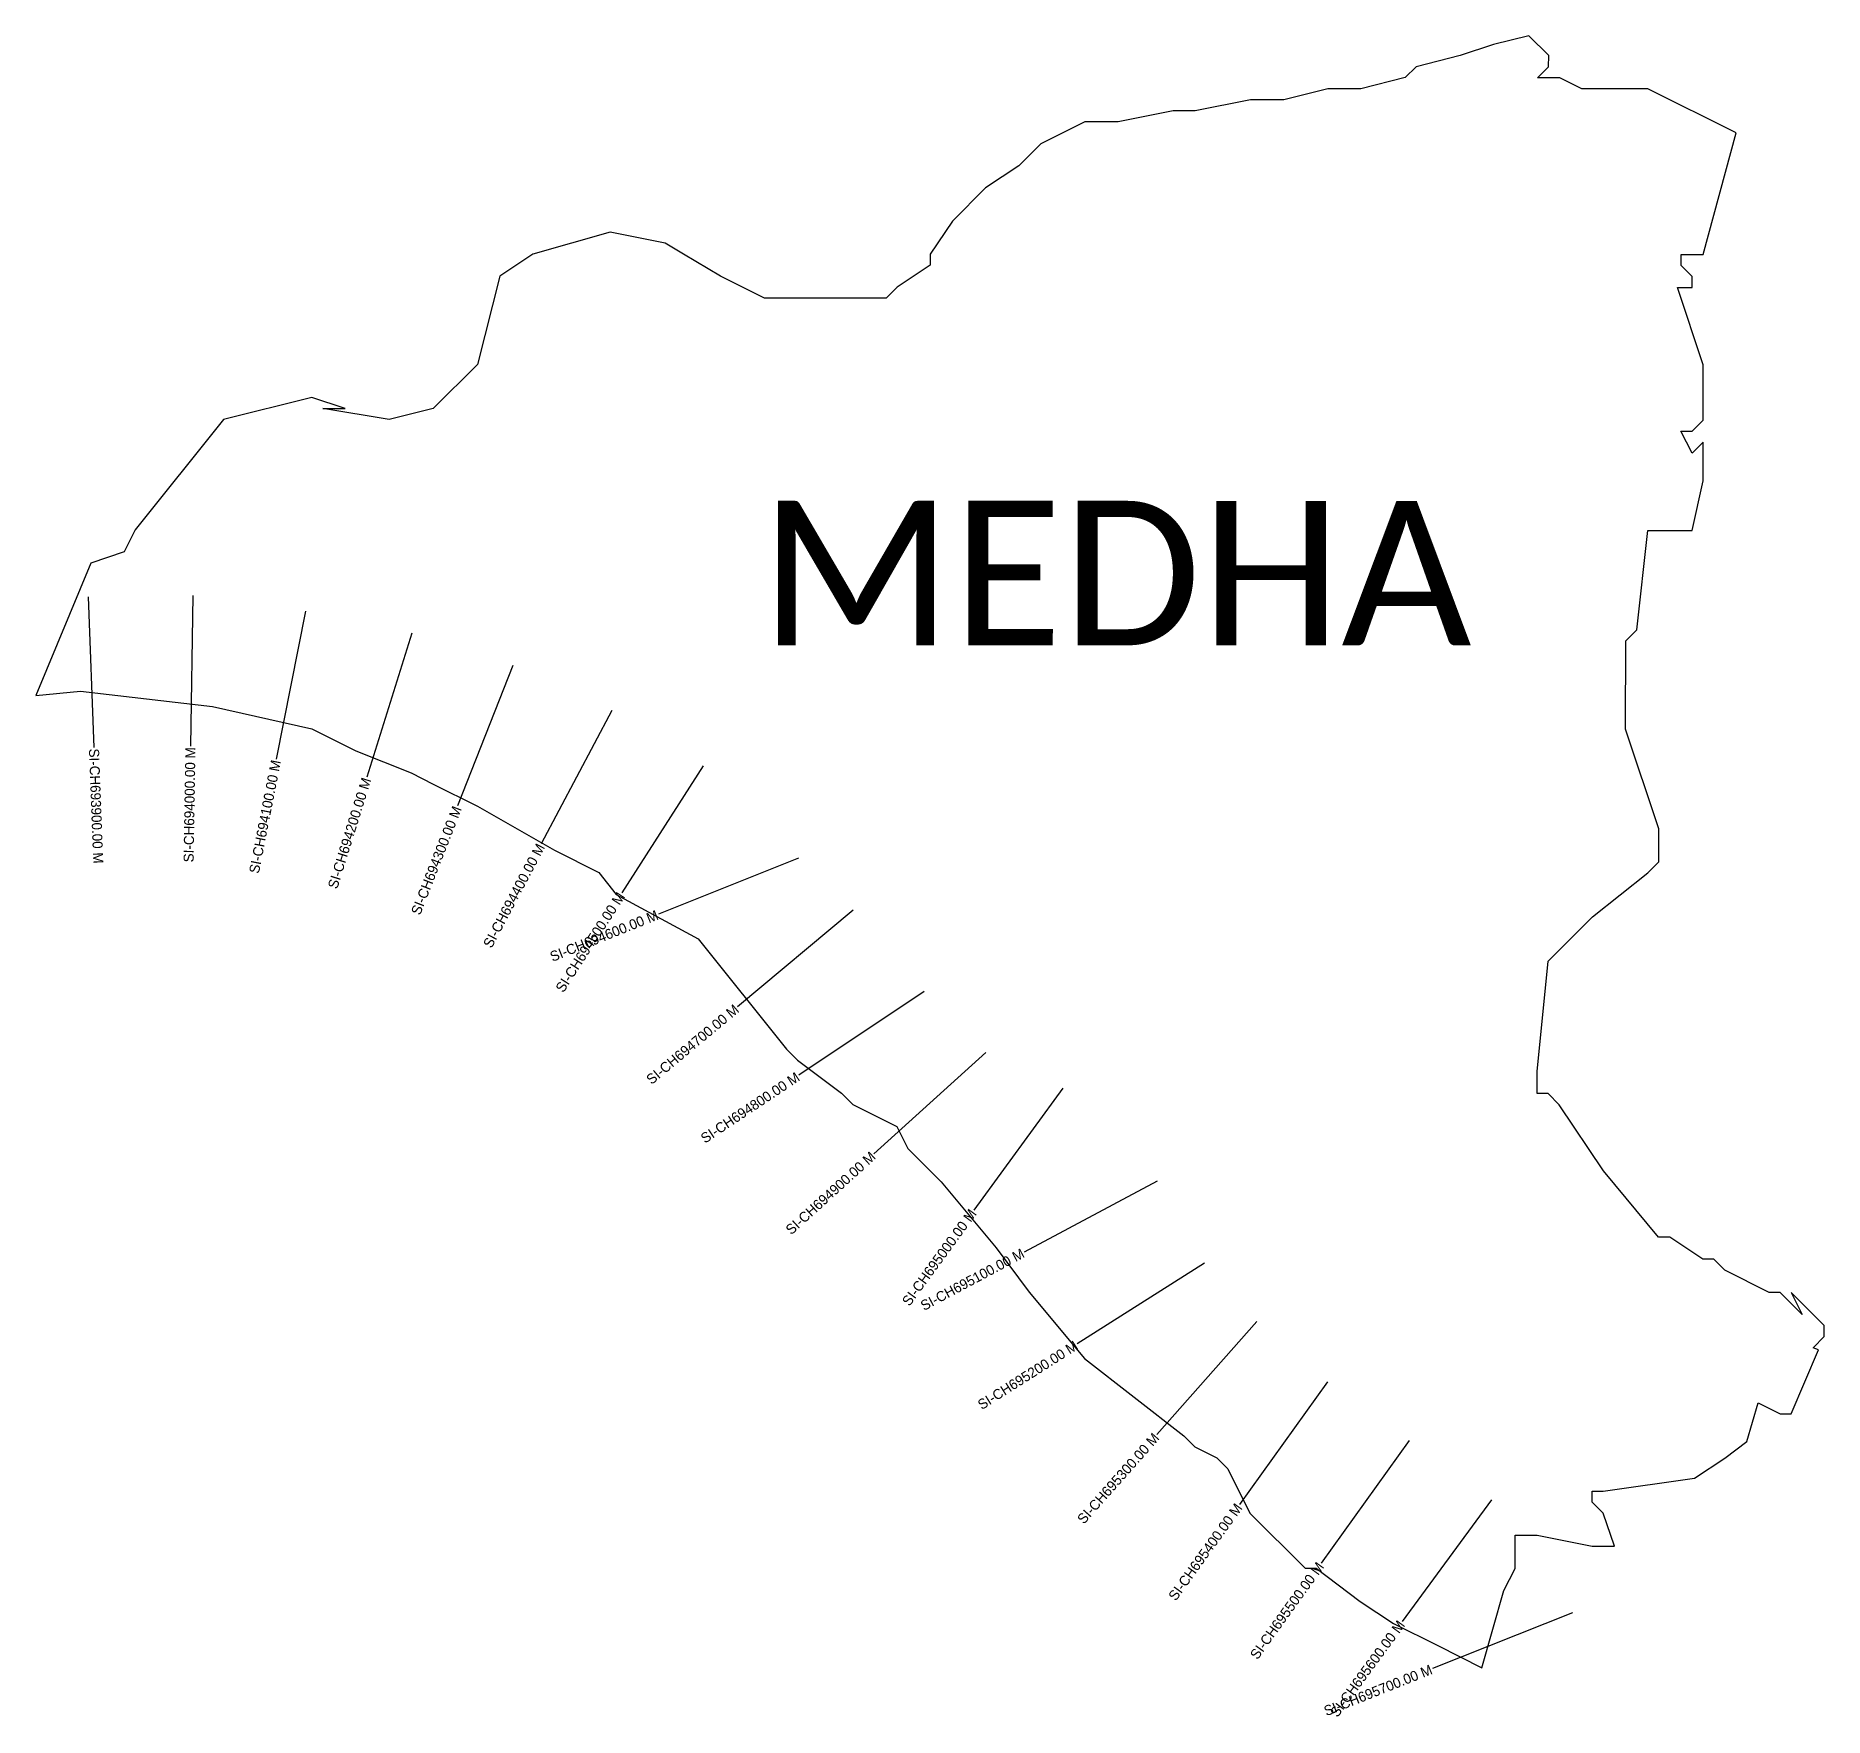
# Model space of a CAD drawing. Header units: metres. Extents: x 343167 to 344945, y 1761562 to 1763233.
import ezdxf
from ezdxf.enums import TextEntityAlignment as Align

# ---------------------------------------------------------------- set-up
doc = ezdxf.new("R2010")
doc.units = ezdxf.units.M
for name, color, linetype in [('CS', 134, 'Continuous'), ('CSMark', 6, 'Continuous'), ('VILLAGE BOUNDRY', 10, 'Continuous'), ('VILLAGE NAME', 250, 'Continuous')]:
    doc.layers.add(name, color=color, linetype=linetype)

msp = doc.modelspace()

# ---------------------------------------------------------------- linework, layer by layer
at = {"layer": 'CS'}
for p, q in [((343218.9, 1762675.7), (343224.6, 1762525.8)), ((343322.9, 1762677.1), (343320.5, 1762527.1)), ((343434.8, 1762661.3), (343405.9, 1762514.2)), ((343540.7, 1762639.4), (343496, 1762496.2)), ((343641, 1762607.3), (343586.2, 1762467.7)), ((343739.6, 1762562.5), (343669.4, 1762430)), ((343830.4, 1762507.5), (343749.4, 1762381.2)), ((343925.1, 1762415.9), (343785.9, 1762360.2)), ((343979.6, 1762364.2), (343864.5, 1762268)), ((344050.2, 1762283.3), (343925.4, 1762200.1)), ((344111.3, 1762222.7), (344000.1, 1762121.9)), ((344187.8, 1762187.1), (344099.4, 1762065.9)), ((344281.7, 1762094.8), (344149.4, 1762024.2)), ((344328.9, 1762013.2), (344202.2, 1761932.9)), ((344380.9, 1761955.1), (344281.5, 1761842.7)), ((344451.1, 1761895.1), (344363.6, 1761773.3)), ((344532.3, 1761836.7), (344444.8, 1761714.9)), ((344614.1, 1761777.8), (344525.3, 1761656.9)), ((344694.8, 1761665.5), (344555.5, 1761610))]:
    msp.add_line(p, q, dxfattribs=at)
at = {"layer": 'VILLAGE BOUNDRY', "ltscale": 0.1, "flags": 128}
msp.add_lwpolyline([(344813.6, 1762983.1), (344813.6, 1762994.1), (344802.6, 1763005), (344802.6, 1763016), (344824.6, 1763016), (344857.5, 1763136.8), (344769.7, 1763180.7), (344703.9, 1763180.7), (344681.9, 1763191.7), (344659.9, 1763191.7), (344670.9, 1763202.7), (344671, 1763213.7), (344651.2, 1763233.4), (344616.1, 1763224.7), (344583.1, 1763213.7), (344539.2, 1763202.7), (344528.2, 1763191.8), (344484.3, 1763180.8), (344451.4, 1763180.8), (344407.5, 1763169.9), (344374.5, 1763169.9), (344319.6, 1763158.9), (344297.7, 1763158.9), (344242.8, 1763148), (344209.8, 1763148), (344165.9, 1763126), (344144, 1763104.1), (344111, 1763082.1), (344078.1, 1763049.2), (344056.1, 1763016.3), (344056.1, 1763005.3), (344023.2, 1762983.4), (344012.2, 1762972.4), (343891.4, 1762972.4), (343847.5, 1762994.4), (343810.9, 1763016.4), (343792.6, 1763027.4), (343737.8, 1763038.3), (343660.9, 1763016.4), (343628, 1762994.5), (343606, 1762906.7), (343562, 1762862.8), (343518.1, 1762851.8), (343452.3, 1762862.8), (343474.2, 1762862.8), (343441.3, 1762873.8), (343353.5, 1762851.9), (343265.6, 1762742.1), (343254.6, 1762720.2), (343221.6, 1762709.2), (343166.7, 1762577.5), (343211.1, 1762581.8), (343342.4, 1762566.5), (343441.2, 1762544.5), (343485.1, 1762522.5), (343539.9, 1762500.5), (343561.9, 1762489.5), (343605.8, 1762467.5), (343682.6, 1762423.6), (343726.5, 1762401.6), (343743.9, 1762379.7), (343825.3, 1762335.7), (343913.1, 1762225.9), (343924.1, 1762214.9), (343968, 1762182), (343979, 1762171), (344022.9, 1762149), (344033.8, 1762127.1), (344066.8, 1762094.1), (344121.6, 1762028.3), (344154.5, 1761984.3), (344209.4, 1761918.4), (344308.2, 1761841.5), (344319.1, 1761830.6), (344341.1, 1761819.6), (344352.1, 1761808.6), (344374, 1761764.7), (344428.9, 1761709.8), (344439.9, 1761709.8), (344483.7, 1761676.8), (344516.7, 1761654.8), (344560.6, 1761632.9), (344604.5, 1761610.9), (344626.5, 1761687.7), (344637.5, 1761709.7), (344637.5, 1761742.6), (344659.4, 1761742.6), (344714.3, 1761731.6), (344736.3, 1761731.6), (344725.3, 1761764.6), (344714.3, 1761775.5), (344714.3, 1761786.5), (344725.3, 1761786.5), (344816.1, 1761799.4), (344846.1, 1761819.4), (344868, 1761835.8), (344879.1, 1761874.3), (344901, 1761863.3), (344912, 1761863.3), (344939.2, 1761926.9), (344933.9, 1761929.1), (344944.9, 1761940.1), (344944.9, 1761951), (344912, 1761984), (344923, 1761962.1), (344901, 1761984), (344890.1, 1761984), (344846.1, 1762006), (344835.2, 1762017), (344824.2, 1762017), (344791.3, 1762039), (344780.3, 1762039), (344725.4, 1762104.9), (344681.5, 1762170.7), (344670.6, 1762181.7), (344659.6, 1762181.7), (344659.6, 1762203.7), (344670.6, 1762313.5), (344714.5, 1762357.4), (344769.5, 1762401.3), (344780.4, 1762412.2), (344780.4, 1762423.2), (344780.4, 1762445.1), (344747.5, 1762544), (344747.6, 1762631.8), (344758.6, 1762642.8), (344769.6, 1762741.6), (344813.5, 1762741.5), (344824.5, 1762791), (344824.5, 1762829.4), (344813.5, 1762818.4), (344802.5, 1762840.4), (344813.5, 1762840.4), (344824.5, 1762851.3), (344824.5, 1762906.2), (344798.9, 1762983.1)], close=True, dxfattribs=at)

# ---------------------------------------------------------------- texts
at = {"layer": 'CSMark'}
msp.add_text('SI-CH693900.00 M', height=10, rotation=272.1552, dxfattribs=at).set_placement((343224.6, 1762524.8), align=Align.MIDDLE_LEFT)
for s, rotation, p in [('SI-CH694000.00 M', 89.0929, (343320.5, 1762526.1)), ('SI-CH694100.00 M', 78.8653, (343405.7, 1762513.2)), ('SI-CH694200.00 M', 72.6792, (343495.7, 1762495.3)), ('SI-CH694300.00 M', 68.6036, (343585.9, 1762466.8)), ('SI-CH694400.00 M', 62.122, (343669, 1762429.1)), ('SI-CH694500.00 M', 57.3223, (343748.9, 1762380.4)), ('SI-CH694600.00 M', 21.8104, (343784.9, 1762359.8)), ('SI-CH694700.00 M', 39.8702, (343863.7, 1762267.4)), ('SI-CH694800.00 M', 33.708, (343924.6, 1762199.5)), ('SI-CH694900.00 M', 42.1797, (343999.4, 1762121.3)), ('SI-CH695000.00 M', 53.8959, (344098.8, 1762065.1)), ('SI-CH695100.00 M', 28.071, (344148.5, 1762023.8)), ('SI-CH695200.00 M', 32.3419, (344201.4, 1761932.4)), ('SI-CH695300.00 M', 48.498, (344280.9, 1761842)), ('SI-CH695400.00 M', 54.2855, (344363, 1761772.5)), ('SI-CH695500.00 M', 54.2855, (344444.2, 1761714.1)), ('SI-CH695600.00 M', 53.7124, (344524.7, 1761656.1)), ('SI-CH695700.00 M', 21.7042, (344554.5, 1761609.6))]:
    msp.add_text(s, height=10, rotation=rotation, dxfattribs=at).set_placement(p, align=Align.MIDDLE_RIGHT)
at = {"layer": 'VILLAGE NAME', "insert": (343886.6, 1762771.2), "char_height": 143.7, "attachment_point": 1, "rotation": 359.9793}
msp.add_mtext_dynamic_manual_height_columns('{\\fCalibri|b0|i0|c0|p34;MEDHA}', width=1418, gutter_width=718.5, heights=[0], dxfattribs=at)

doc.saveas('drawing.dxf')
